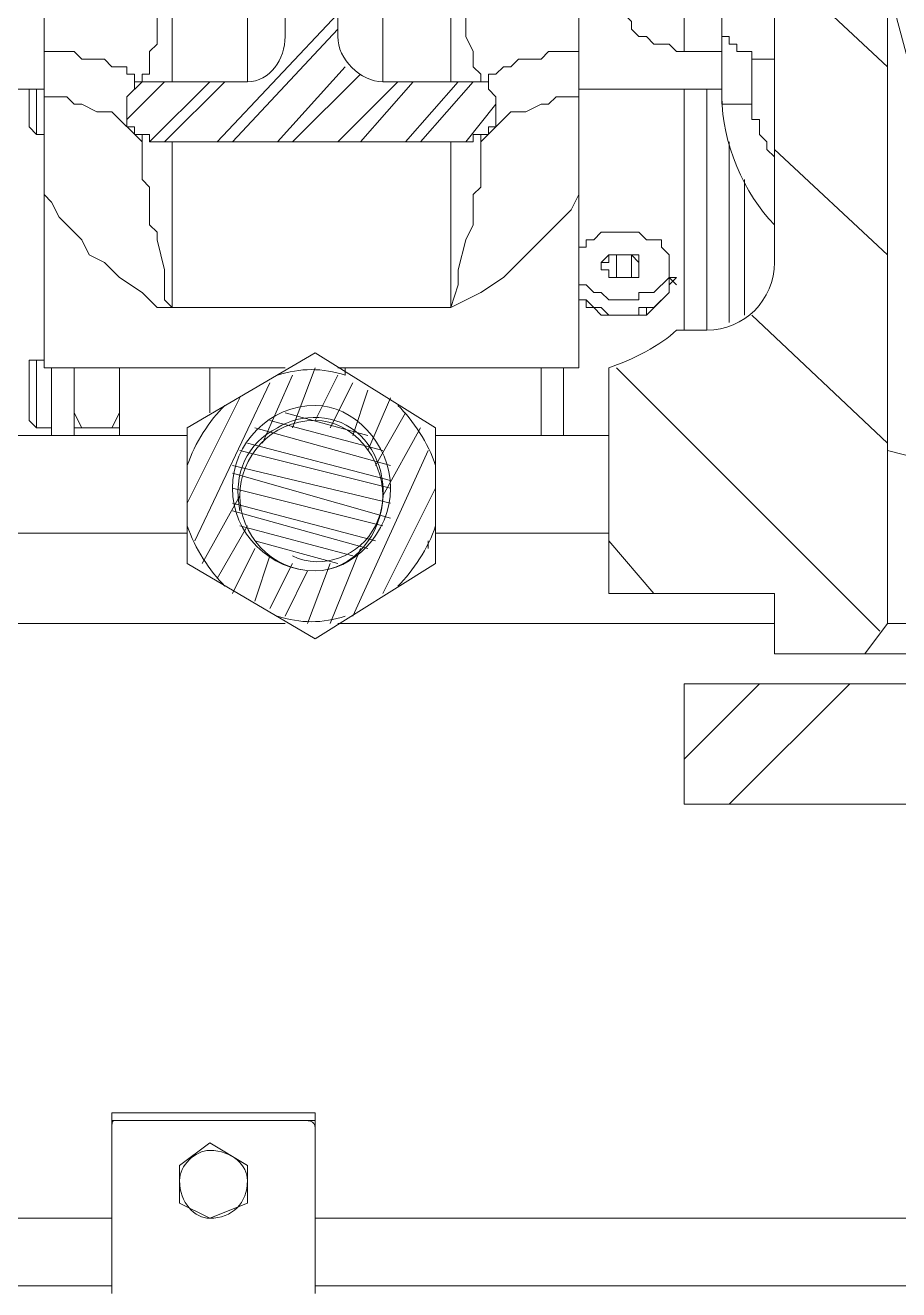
# Model space of a CAD drawing. Header units: millimetres. Extents: x 25083 to 52777, y 24772 to 45779.
# Drawn here: x 46562.8 to 46605.9, y 38603.4 to 38665.8 of the extents above; entities that cross this region are included whole.
import ezdxf

# ---------------------------------------------------------------- set-up
doc = ezdxf.new("R2010")
doc.units = ezdxf.units.MM

# ---------------------------------------------------------------- blocks, each defined once
blk = doc.blocks.new('zw$F4C5')
at = {"color": 7, "lineweight": 5}
for points in [[(495.022, 168.226), (495.022, 239.527)], [(453.429, 180.852), (453.429, 227.272)], [(479.796, 180.852), (479.796, 227.272)], [(489.451, 186.051), (489.451, 215.017)], [(458.257, 194.963), (458.257, 195.335), (458.628, 195.335), (458.628, 196.449), (459, 196.82), (459, 199.048), (459.371, 199.42), (459.371, 202.762), (459.371, 208.332), (459, 208.704), (459, 210.932), (458.628, 211.303), (458.628, 212.789), (458.257, 212.789), (458.257, 213.16)], [(459.742, 213.16), (459.742, 194.963)], [(463.456, 213.16), (463.456, 194.963)], [(470.14, 194.963), (470.14, 213.16)], [(473.483, 194.963), (473.483, 213.16)], [(465.313, 210.932), (465.313, 197.192)], [(467.912, 210.932), (467.912, 197.192)], [(484.995, 196.449), (484.995, 211.303)], [(486.852, 194.221), (486.852, 209.818)], [(473.483, 203.876), (473.854, 203.133), (473.854, 199.791), (474.225, 199.048), (474.225, 197.192), (474.597, 196.449), (474.597, 195.706), (474.968, 195.335), (474.968, 194.963)], [(484.995, 196.449), (484.623, 196.449), (484.252, 196.82), (483.509, 196.82), (483.138, 197.192), (482.767, 197.192), (482.395, 197.563), (482.395, 197.934), (482.024, 198.306), (482.024, 198.677), (481.653, 199.048), (481.653, 201.648)], [(488.337, 196.078), (488.337, 196.449), (487.594, 196.449), (487.594, 196.82), (487.223, 196.82), (487.223, 197.192), (486.852, 197.192), (486.852, 198.306)], [(458.257, 194.963), (457.886, 194.963), (457.886, 195.335), (457.514, 195.335), (457.514, 195.706), (456.772, 195.706), (456.4, 196.078), (455.286, 196.078), (454.915, 196.449), (453.429, 196.449)], [(474.968, 194.963), (475.34, 194.963), (475.34, 195.335), (475.711, 195.335), (476.082, 195.706), (476.454, 195.706), (476.825, 196.078), (477.939, 196.078), (478.31, 196.449), (479.796, 196.449)], [(484.995, 196.449), (486.852, 196.449)], [(488.337, 193.849), (488.337, 196.078)], [(489.451, 196.078), (488.337, 196.078)], [(458.628, 194.963), (457.886, 194.963), (457.886, 194.592), (457.514, 194.221), (457.514, 193.849)], [(463.456, 194.963), (458.628, 194.963)], [(474.597, 194.963), (470.14, 194.963)], [(475.711, 193.849), (475.711, 194.221), (475.34, 194.592), (475.34, 194.963), (474.597, 194.963)], [(453.429, 194.592), (446.374, 194.592)], [(452.687, 194.592), (452.687, 192.735)], [(453.058, 194.592), (453.058, 192.364)], [(458.257, 191.621), (458.257, 191.993), (456.772, 193.478), (456.029, 193.478), (455.286, 193.849), (454.915, 193.849), (454.543, 194.221), (453.429, 194.221)], [(474.968, 191.621), (474.968, 191.993), (476.454, 193.478), (477.196, 193.478), (477.939, 193.849), (478.31, 193.849), (478.682, 194.221), (479.796, 194.221)], [(479.796, 194.592), (486.852, 194.592)], [(484.995, 182.709), (484.995, 194.592)], [(486.109, 194.592), (486.109, 182.709)], [(486.852, 194.221), (486.852, 193.849), (488.337, 193.849)], [(457.514, 193.849), (457.514, 193.478)], [(457.514, 193.478), (457.514, 192.735), (457.886, 192.735), (457.886, 192.364), (458.628, 192.364), (458.628, 191.993)], [(474.597, 191.993), (474.597, 192.364), (475.34, 192.364), (475.34, 192.735), (475.711, 192.735), (475.711, 193.478)], [(475.711, 193.849), (475.711, 193.478)], [(489.451, 190.879), (489.451, 191.25), (489.08, 191.621), (489.08, 191.993), (488.708, 192.364), (488.708, 193.107), (488.337, 193.107), (488.337, 193.849)], [(452.687, 192.735), (453.058, 192.364)], [(453.429, 192.364), (453.058, 192.364)], [(458.257, 191.621), (458.257, 192.364)], [(474.968, 192.364), (474.968, 191.621)], [(459, 187.165), (459, 187.536), (458.628, 187.908), (458.628, 189.764), (458.257, 190.136), (458.257, 191.621)], [(474.597, 191.993), (458.628, 191.993)], [(459.742, 183.823), (459.742, 191.993)], [(473.483, 191.993), (473.483, 183.823)], [(474.968, 191.621), (474.968, 189.764), (474.597, 189.393), (474.597, 187.908), (474.225, 187.165)], [(487.223, 183.08), (487.223, 191.993)], [(487.966, 190.136), (487.966, 183.451)], [(458.257, 184.565), (457.143, 185.308), (456.4, 186.051), (455.657, 186.422), (455.286, 187.165), (454.172, 188.279), (453.801, 189.022), (453.429, 189.393)], [(479.796, 189.393), (479.424, 188.65), (476.082, 185.308), (474.968, 184.565), (473.483, 183.823)], [(489.451, 187.908), (489.451, 188.65)], [(459.371, 184.937), (459.371, 185.68), (459, 187.165)], [(474.225, 187.165), (473.854, 185.68), (473.854, 184.937), (473.483, 183.823)], [(479.796, 186.794), (480.167, 186.794), (480.167, 187.165), (480.539, 187.165), (480.91, 187.536), (482.024, 187.536)], [(482.024, 187.536), (482.767, 187.536), (483.138, 187.165), (483.881, 187.165), (483.881, 186.794), (484.252, 186.422)], [(481.653, 186.422), (481.281, 186.422), (481.281, 186.051), (480.91, 186.051)], [(481.653, 186.422), (481.281, 186.422), (480.91, 186.051)], [(480.91, 186.051), (480.91, 185.68), (481.281, 185.68), (481.281, 185.308), (481.653, 185.308)], [(480.91, 186.051), (480.91, 185.68), (481.281, 185.68), (481.281, 185.308), (481.653, 185.308)], [(481.653, 185.308), (481.653, 186.422)], [(482.024, 186.422), (481.653, 186.422)], [(482.024, 186.422), (481.653, 186.422)], [(482.395, 186.422), (482.024, 186.422)], [(482.395, 186.422), (482.024, 186.422)], [(484.252, 186.051), (484.252, 185.308), (483.509, 184.565), (482.767, 184.565), (482.767, 184.194), (482.024, 184.194)], [(482.395, 185.308), (482.395, 186.422)], [(482.767, 186.051), (482.395, 186.422)], [(482.767, 186.051), (482.767, 186.422), (482.395, 186.422)], [(482.395, 185.308), (482.767, 185.308), (482.767, 186.051)], [(482.395, 185.308), (482.767, 185.308), (482.767, 186.051)], [(484.252, 186.422), (484.252, 186.051)], [(484.252, 186.051), (484.252, 185.308)], [(481.281, 185.308), (481.653, 185.308)], [(481.653, 185.308), (482.395, 185.308)], [(481.653, 185.308), (482.024, 185.308)], [(481.653, 185.308), (482.024, 185.308)], [(484.623, 185.308), (484.252, 184.937), (484.252, 184.565), (483.509, 183.823), (483.138, 183.823), (483.138, 183.451), (482.024, 183.451)], [(482.024, 185.308), (482.395, 185.308)], [(482.024, 185.308), (482.395, 185.308)], [(484.252, 185.68), (484.252, 185.308), (484.623, 185.308)], [(484.252, 185.68), (484.252, 185.308)], [(484.252, 185.308), (484.623, 184.937)], [(484.252, 184.565), (484.252, 185.308)], [(459.742, 183.823), (459.371, 184.194), (459.371, 184.937)], [(482.024, 184.194), (481.281, 184.194), (480.91, 184.565), (480.539, 184.565), (480.167, 184.937), (479.796, 184.937)], [(459.742, 183.823), (459, 183.823), (458.257, 184.565)], [(479.796, 184.194), (480.167, 184.194), (480.167, 183.823), (480.539, 183.823), (480.91, 183.451), (481.653, 183.451)], [(479.796, 184.194), (480.167, 184.194), (480.539, 183.823), (480.91, 183.823), (481.281, 183.451), (482.024, 183.451)], [(482.024, 183.451), (480.91, 183.451), (480.539, 183.823), (480.167, 183.823), (480.167, 184.194), (479.796, 184.194)], [(481.653, 183.451), (483.138, 183.451), (484.252, 184.565)], [(482.024, 183.451), (482.767, 183.451), (482.767, 183.823), (483.509, 183.823), (484.252, 184.565)], [(459.742, 183.823), (473.483, 183.823)], [(484.623, 182.709), (486.109, 182.709)], [(460.485, 177.881), (466.798, 181.595)], [(466.798, 181.595), (472.74, 177.881)], [(452.687, 181.223), (452.687, 178.252)], [(452.687, 181.223), (453.058, 181.223)], [(453.058, 181.223), (453.058, 177.881)], [(453.429, 181.223), (453.058, 181.223)], [(453.429, 180.852), (465.313, 180.852)], [(453.801, 180.852), (453.801, 177.51)], [(454.915, 177.51), (454.915, 180.852)], [(454.915, 179.738), (454.915, 180.852)], [(457.143, 179.738), (457.143, 180.852)], [(457.143, 180.852), (457.143, 177.51)], [(461.599, 180.852), (461.599, 178.624)], [(467.912, 180.852), (479.796, 180.852)], [(468.284, 180.48), (468.284, 180.852)], [(468.284, 180.852), (468.284, 180.48)], [(477.939, 177.51), (477.939, 180.852)], [(479.053, 180.852), (479.053, 177.51)], [(481.281, 169.711), (481.281, 180.852)], [(455.286, 177.881), (454.915, 178.624), (454.915, 179.738)], [(456.772, 177.881), (457.143, 178.624), (457.143, 179.738)], [(452.687, 178.252), (453.058, 177.881)], [(453.801, 177.881), (453.058, 177.881)], [(454.915, 177.51), (454.915, 177.881), (455.286, 177.881)], [(455.286, 177.881), (456.772, 177.881)], [(457.143, 177.51), (457.143, 177.881), (456.772, 177.881)], [(460.485, 171.197), (460.485, 177.881)], [(472.74, 171.197), (472.74, 177.881)], [(413.323, 177.51), (460.485, 177.51)], [(472.74, 177.51), (481.281, 177.51)], [(495.022, 176.767), (496.507, 176.396)], [(460.485, 171.197), (466.798, 167.483)], [(466.798, 167.483), (472.74, 171.197)], [(489.451, 169.711), (481.281, 169.711)], [(489.451, 169.711), (489.451, 166.74)], [(465.313, 168.226), (413.323, 168.226)], [(489.451, 168.226), (467.912, 168.226)], [(495.022, 168.226), (493.907, 166.74)], [(495.022, 168.226), (503.934, 168.226)], [(489.451, 166.74), (502.449, 166.74)], [(484.995, 165.255), (484.995, 159.313)], [(484.995, 165.255), (498.364, 165.255)], [(484.995, 159.313), (515.075, 159.313)], [(456.772, 144.087), (456.772, 143.716)], [(456.772, 144.087), (466.798, 144.087)], [(457.143, 143.716), (456.772, 143.716)], [(456.772, 143.716), (456.772, 143.345)], [(457.143, 143.716), (466.056, 143.716)], [(466.798, 143.716), (466.056, 143.716)], [(466.427, 143.716), (466.798, 143.716)], [(466.798, 144.087), (466.798, 143.716)], [(466.798, 143.716), (466.798, 143.345)], [(456.772, 135.175), (456.772, 143.345)], [(466.798, 143.345), (466.798, 135.175)], [(460.114, 141.488), (461.599, 142.602)], [(461.599, 142.602), (463.456, 141.488)], [(460.114, 139.631), (460.114, 141.488)], [(463.456, 141.488), (463.456, 139.631)], [(461.599, 138.888), (460.114, 139.631)], [(463.456, 139.631), (461.599, 138.888)], [(420.007, 138.888), (456.772, 138.888)], [(466.798, 138.888), (528.444, 138.888)], [(420.007, 135.546), (456.772, 135.546)], [(466.798, 135.546), (528.444, 135.546)]]:
    blk.add_lwpolyline(points, dxfattribs=at)
at = {"color": 7, "lineweight": 0}
for points in [[(489.451, 200.905), (495.022, 195.706)], [(497.621, 190.136), (495.022, 199.791)], [(467.912, 198.306), (461.971, 191.993)], [(467.912, 197.563), (462.713, 191.993)], [(468.284, 195.706), (464.941, 191.993)], [(469.026, 195.335), (465.684, 191.993)], [(458.257, 194.963), (457.514, 194.221)], [(459.371, 194.963), (457.514, 193.107)], [(461.599, 194.963), (458.628, 191.993)], [(462.342, 194.963), (459.371, 191.993)], [(470.883, 194.963), (467.912, 191.993)], [(471.626, 194.963), (469.026, 191.993)], [(473.854, 194.963), (471.255, 191.993)], [(474.597, 194.963), (471.997, 191.993)], [(475.711, 193.849), (474.225, 191.993)], [(489.451, 191.621), (495.022, 186.422)], [(488.337, 183.451), (495.022, 177.138)], [(464.199, 177.138), (465.684, 180.48)], [(465.684, 177.881), (466.798, 180.852)], [(466.798, 178.252), (467.912, 180.48)], [(481.653, 180.852), (494.65, 167.854)], [(460.857, 172.311), (464.57, 180.109)], [(467.541, 177.881), (468.655, 180.109)], [(468.655, 177.51), (469.398, 179.738)], [(460.485, 174.167), (463.085, 179.366)], [(469.398, 176.767), (470.512, 179.366)], [(465.313, 178.624), (469.398, 177.51)], [(469.769, 176.024), (471.255, 178.624)], [(463.827, 177.881), (470.512, 176.024)], [(464.57, 178.252), (470.14, 176.767)], [(470.14, 174.539), (471.997, 177.881)], [(463.085, 176.767), (470.512, 174.91)], [(463.456, 177.138), (470.512, 175.281)], [(468.655, 168.597), (472.369, 176.767)], [(462.713, 176.024), (470.512, 174.167)], [(462.713, 175.653), (470.512, 173.425)], [(462.713, 174.91), (470.14, 173.053)], [(470.14, 169.711), (472.74, 174.91)], [(461.228, 171.197), (463.085, 174.539)], [(462.713, 174.167), (469.769, 172.311)], [(462.713, 173.796), (469.398, 171.939)], [(461.971, 170.454), (463.456, 173.053)], [(463.085, 173.053), (468.655, 171.568)], [(413.323, 172.682), (460.485, 172.682)], [(463.827, 172.311), (467.912, 171.197)], [(472.369, 171.939), (472.369, 172.311)], [(472.74, 172.682), (481.281, 172.682)], [(481.281, 172.311), (483.509, 169.711)], [(462.713, 169.711), (463.827, 171.939)], [(463.827, 169.34), (464.57, 171.568)], [(467.541, 168.226), (469.026, 171.939)], [(464.57, 168.968), (465.684, 171.197)], [(466.427, 168.226), (467.541, 171.197)], [(465.313, 168.597), (466.427, 170.825)], [(488.708, 165.255), (484.995, 161.541)], [(493.165, 165.255), (487.223, 159.313)]]:
    blk.add_lwpolyline(points, dxfattribs=at)
at = {"color": 7, "lineweight": 5}
for points in [[(463.456, 194.963), (464.57, 194.963), (465.313, 196.078), (465.313, 197.192)], [(467.912, 197.192), (467.912, 196.078), (469.026, 194.963), (470.14, 194.963)], [(486.852, 194.221), (486.852, 191.993), (487.966, 189.393), (489.451, 187.908)], [(486.109, 182.709), (487.966, 182.709), (489.451, 184.194), (489.451, 186.051)], [(481.281, 180.852), (482.395, 181.223), (483.881, 181.966), (484.623, 182.709)], [(468.284, 180.48), (467.17, 180.852), (466.056, 180.852), (464.941, 180.48)], [(462.342, 178.995), (461.599, 178.252), (460.857, 177.138), (460.485, 176.024)], [(472.74, 176.024), (472.369, 177.138), (471.626, 178.252), (470.883, 178.995)], [(460.485, 173.053), (460.857, 171.939), (461.599, 170.825), (462.342, 170.082)], [(470.883, 170.082), (471.626, 170.825), (472.369, 171.939), (472.74, 173.053)], [(464.941, 168.597), (466.056, 168.226), (467.17, 168.226), (468.284, 168.597)], [(457.143, 143.716), (456.772, 143.716), (456.772, 143.716), (456.772, 143.345)], [(466.056, 143.716), (466.427, 143.716), (466.798, 143.716), (466.798, 143.345)]]:
    blk.add_open_spline(points, degree=3, dxfattribs=at)
for points in [[(470.512, 174.91), (470.512, 177.138), (468.655, 178.995), (466.798, 178.995), (464.57, 178.995), (462.713, 177.138), (462.713, 174.91), (462.713, 172.682), (464.57, 170.825), (466.798, 170.825), (468.655, 170.825), (470.512, 172.682), (470.512, 174.91)], [(470.14, 174.539), (470.14, 176.396), (468.655, 178.252), (466.798, 178.252), (464.57, 178.252), (463.085, 176.396), (463.085, 174.539), (463.085, 172.682), (464.57, 170.825), (466.798, 170.825), (468.655, 170.825), (470.14, 172.682), (470.14, 174.539)], [(463.456, 140.745), (463.456, 141.488), (462.713, 142.23), (461.599, 142.23), (460.857, 142.23), (460.114, 141.488), (460.114, 140.745), (460.114, 139.631), (460.857, 138.888), (461.599, 138.888), (462.713, 138.888), (463.456, 139.631), (463.456, 140.745)]]:
    blk.add_open_spline(points, degree=3, knots=[0, 0, 0, 0, 1, 1, 1, 2, 2, 2, 3, 3, 3, 4, 4, 4, 4], dxfattribs=at)
at = {"color": 7, "lineweight": 0}
for points in [[(464.941, 177.881), (466.056, 178.624), (467.912, 178.624), (469.026, 177.51)], [(463.085, 173.796), (462.713, 175.653), (463.456, 177.138), (464.941, 177.881)], [(469.026, 177.51), (470.14, 176.396), (470.512, 174.539), (469.769, 173.053)], [(469.769, 173.053), (469.026, 171.568), (467.17, 170.825), (465.684, 171.568)]]:
    blk.add_open_spline(points, degree=3, dxfattribs=at)

msp = doc.modelspace()

# ---------------------------------------------------------------- block references
msp.add_blockref('zw$F4C5', (46110.278, 38468.039))

doc.saveas('drawing.dxf')
